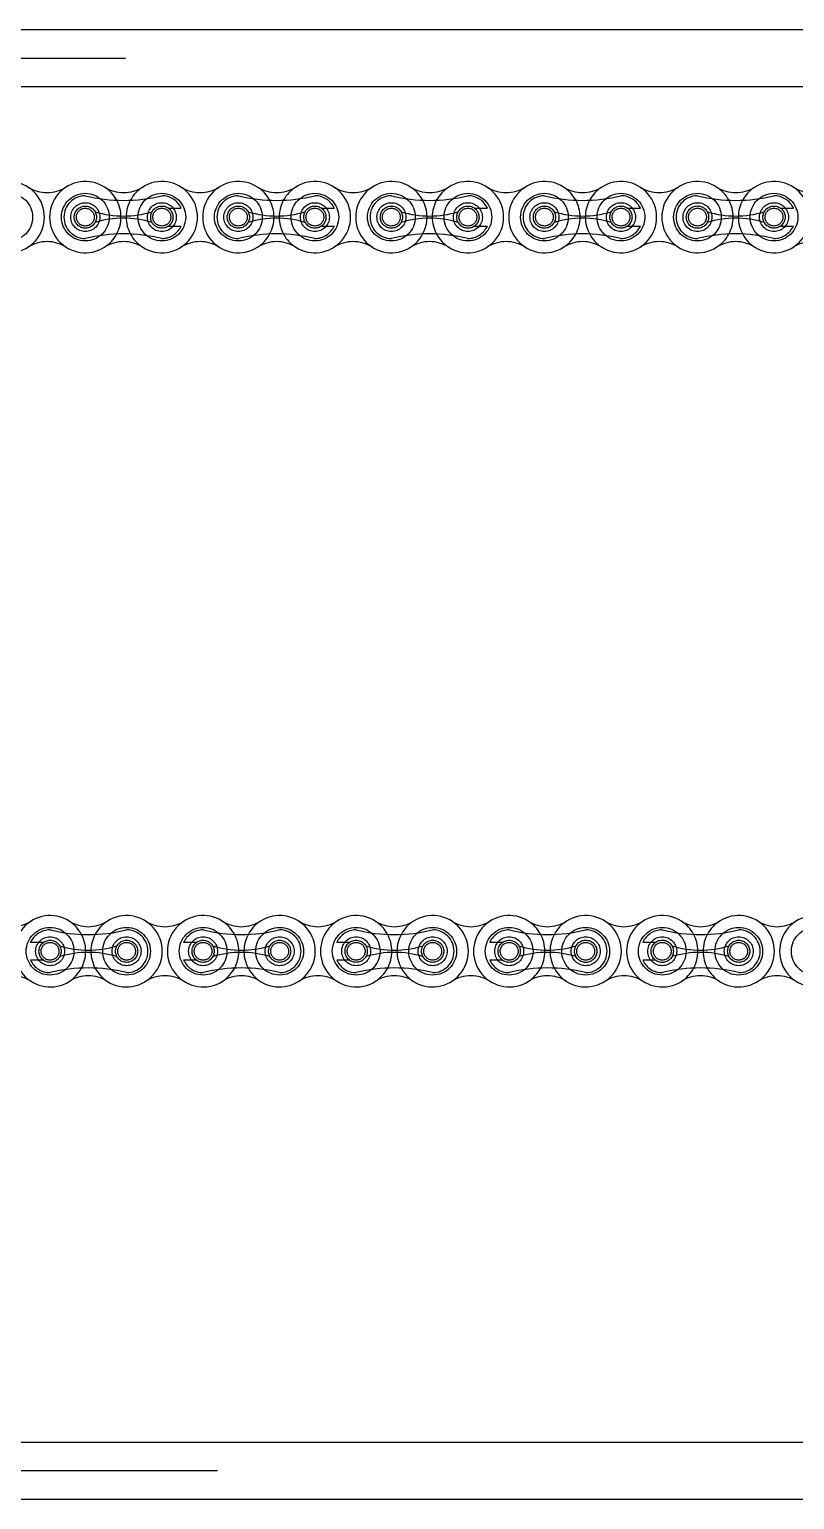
# Model space of a CAD drawing. Header units: metres. Extents: x 0 to 63075, y 0 to 44550.
# Drawn here: x 38757.5 to 38884.5, y 35804.3 to 36048.3 of the extents above; entities that cross this region are included whole.
import ezdxf

# ---------------------------------------------------------------- set-up
doc = ezdxf.new("R2010")
doc.units = ezdxf.units.M
doc.header["$LTSCALE"] = 75
doc.linetypes.add('HIDDEN2', pattern=[4.7625, 3.175, -1.5875])
for name, color, linetype in [('SDM', 7, 'Continuous'), ('SL4', 4, 'Continuous'), ('ST1', 7, 'HIDDEN2')]:
    doc.layers.add(name, color=color, linetype=linetype)

# ---------------------------------------------------------------- blocks, each defined once
blk = doc.blocks.new('A$C6e6623c1')
at = {"layer": 'SL4'}
for p, q in [((2339.74, 1725.35), (3664.71, 1725.35)), ((3664.71, 1715.82), (2339.74, 1715.82)), ((2387.24, 1490.88), (3617.21, 1490.88)), ((3617.21, 1481.35), (2387.24, 1481.35))]:
    blk.add_line(p, q, dxfattribs=at)
at = {"layer": 'ST1'}
for p, q in [((2339.74, 1720.59), (3664.71, 1720.59)), ((3664.71, 1715.82), (2339.74, 1715.82)), ((3299.38, 1695.67), (3301.51, 1695.67)), ((3324.78, 1695.67), (3326.91, 1695.67)), ((3350.18, 1695.67), (3352.31, 1695.67)), ((3375.58, 1695.67), (3377.71, 1695.67)), ((3400.98, 1695.67), (3403.11, 1695.67)), ((3299.38, 1692.71), (3301.51, 1692.71)), ((3324.78, 1692.71), (3326.91, 1692.71)), ((3350.18, 1692.71), (3352.31, 1692.71)), ((3375.58, 1692.71), (3377.71, 1692.71)), ((3400.98, 1692.71), (3403.11, 1692.71)), ((3278.62, 1573.83), (3276.5, 1573.83)), ((3304.02, 1573.83), (3301.9, 1573.83)), ((3329.42, 1573.83), (3327.3, 1573.83)), ((3354.82, 1573.83), (3352.7, 1573.83)), ((3380.22, 1573.83), (3378.1, 1573.83)), ((3278.62, 1570.88), (3276.5, 1570.88)), ((3304.02, 1570.88), (3301.9, 1570.88)), ((3329.42, 1570.88), (3327.3, 1570.88)), ((3354.82, 1570.88), (3352.7, 1570.88)), ((3380.22, 1570.88), (3378.1, 1570.88)), ((2339.74, 1490.88), (3664.71, 1490.88)), ((3664.71, 1486.11), (2339.74, 1486.11))]:
    blk.add_line(p, q, dxfattribs=at)
for centre, radius in [((3272.88, 1694.19), 3.96), ((3285.58, 1694.19), 3.96), ((3285.58, 1694.19), 2.4), ((3285.58, 1694.19), 1.84), ((3298.28, 1694.19), 3.96), ((3298.28, 1694.19), 2.4), ((3298.28, 1694.19), 1.84), ((3310.98, 1694.19), 3.96), ((3310.98, 1694.19), 2.4), ((3310.98, 1694.19), 1.84), ((3323.68, 1694.19), 3.96), ((3323.68, 1694.19), 2.4), ((3323.68, 1694.19), 1.84), ((3336.38, 1694.19), 3.96), ((3336.38, 1694.19), 2.4), ((3336.38, 1694.19), 1.84), ((3349.08, 1694.19), 3.96), ((3349.08, 1694.19), 2.4), ((3349.08, 1694.19), 1.84), ((3361.78, 1694.19), 3.96), ((3361.78, 1694.19), 2.4), ((3361.78, 1694.19), 1.84), ((3374.48, 1694.19), 3.96), ((3374.48, 1694.19), 2.4), ((3374.48, 1694.19), 1.84), ((3387.18, 1694.19), 3.96), ((3387.18, 1694.19), 2.4), ((3387.18, 1694.19), 1.85), ((3399.88, 1694.19), 3.96), ((3399.88, 1694.19), 2.4), ((3399.88, 1694.19), 1.84), ((3285.58, 1694.19), 1.48), ((3298.28, 1694.19), 1.48), ((3310.98, 1694.19), 1.48), ((3323.68, 1694.19), 1.48), ((3336.38, 1694.19), 1.48), ((3349.08, 1694.19), 1.48), ((3361.78, 1694.19), 1.48), ((3374.48, 1694.19), 1.48), ((3387.18, 1694.19), 1.48), ((3399.88, 1694.19), 1.48), ((3279.73, 1572.35), 3.96), ((3292.43, 1572.35), 3.96), ((3305.13, 1572.35), 3.96), ((3317.83, 1572.35), 3.96), ((3330.53, 1572.35), 3.96), ((3343.23, 1572.35), 3.96), ((3355.93, 1572.35), 3.96), ((3368.63, 1572.35), 3.96), ((3381.33, 1572.35), 3.96), ((3394.03, 1572.35), 3.96), ((3406.73, 1572.35), 3.96), ((3279.73, 1572.35), 2.4), ((3279.73, 1572.35), 1.84), ((3279.73, 1572.35), 1.48), ((3292.43, 1572.35), 2.4), ((3292.43, 1572.35), 1.84), ((3292.43, 1572.35), 1.48), ((3305.13, 1572.35), 2.4), ((3305.13, 1572.35), 1.84), ((3305.13, 1572.35), 1.48), ((3317.83, 1572.35), 2.4), ((3317.83, 1572.35), 1.84), ((3317.83, 1572.35), 1.48), ((3330.53, 1572.35), 2.4), ((3330.53, 1572.35), 1.84), ((3330.53, 1572.35), 1.48), ((3343.23, 1572.35), 2.4), ((3343.23, 1572.35), 1.84), ((3343.23, 1572.35), 1.48), ((3355.93, 1572.35), 2.4), ((3355.93, 1572.35), 1.84), ((3355.93, 1572.35), 1.48), ((3368.63, 1572.35), 2.4), ((3368.63, 1572.35), 1.85), ((3368.63, 1572.35), 1.48), ((3381.33, 1572.35), 2.4), ((3381.33, 1572.35), 1.85), ((3381.33, 1572.35), 1.48), ((3394.03, 1572.35), 2.4), ((3394.03, 1572.35), 1.84), ((3394.03, 1572.35), 1.48)]:
    blk.add_circle(centre, radius, dxfattribs=at)
for centre, radius, start, end in [((3272.88, 1694.19), 5.92, 237.5667, 122.4333), ((3279.23, 1704.18), 5.92, 237.5667, 302.4333), ((3285.58, 1694.19), 5.92, 57.5667, 302.4333), ((3291.93, 1704.18), 5.92, 237.5667, 302.4333), ((3285.58, 1694.19), 5.92, 302.4332, 57.5668), ((3298.28, 1694.19), 5.92, 122.4332, 237.5668), ((3298.28, 1694.19), 5.92, 237.5667, 122.4333), ((3304.63, 1704.18), 5.92, 237.5667, 302.4333), ((3310.98, 1694.19), 5.92, 57.5667, 302.4333), ((3317.33, 1704.18), 5.92, 237.5667, 302.4333), ((3310.98, 1694.19), 5.92, 302.4332, 57.5668), ((3323.68, 1694.19), 5.92, 122.4332, 237.5668), ((3323.68, 1694.19), 5.92, 237.5667, 122.4333), ((3330.03, 1704.18), 5.92, 237.5667, 302.4333), ((3336.38, 1694.19), 5.92, 57.5667, 302.4333), ((3342.73, 1704.18), 5.92, 237.5667, 302.4333), ((3336.38, 1694.19), 5.92, 302.4332, 57.5668), ((3349.08, 1694.19), 5.92, 122.4332, 237.5668), ((3349.08, 1694.19), 5.92, 237.5667, 122.4333), ((3355.43, 1704.18), 5.92, 237.5667, 302.4333), ((3361.78, 1694.19), 5.92, 57.5667, 302.4333), ((3368.13, 1704.18), 5.92, 237.5667, 302.4333), ((3361.78, 1694.19), 5.92, 302.4332, 57.5668), ((3374.48, 1694.19), 5.92, 122.4332, 237.5668), ((3374.48, 1694.19), 5.92, 237.5667, 122.4333), ((3380.83, 1704.18), 5.92, 237.5667, 302.4333), ((3387.18, 1694.19), 5.92, 57.5667, 302.4333), ((3393.53, 1704.18), 5.92, 237.5667, 302.4333), ((3387.18, 1694.19), 5.92, 302.4332, 57.5668), ((3399.88, 1694.19), 5.92, 122.4332, 237.5668), ((3399.88, 1694.19), 5.92, 237.5667, 122.4333), ((3406.23, 1704.18), 5.92, 237.5667, 302.4333), ((3285.58, 1694.19), 3.55, 90, 270), ((3291.93, 1723.29), 26.32, 256.0401, 283.9599), ((3298.28, 1694.19), 3.55, 24.5534, 90), ((3310.98, 1694.19), 3.55, 90, 270), ((3317.33, 1723.29), 26.32, 256.0401, 283.9599), ((3323.68, 1694.19), 3.55, 24.5534, 90), ((3336.38, 1694.19), 3.55, 90, 270), ((3342.73, 1723.29), 26.32, 256.0401, 283.9599), ((3349.08, 1694.19), 3.55, 24.5534, 90), ((3361.78, 1694.19), 3.55, 90, 270), ((3368.13, 1723.29), 26.32, 256.0401, 283.9599), ((3374.48, 1694.19), 3.55, 24.5534, 90), ((3387.18, 1694.19), 3.55, 90, 270), ((3393.53, 1723.29), 26.32, 256.0401, 283.9599), ((3399.88, 1694.19), 3.55, 24.5534, 90), ((3291.93, 1710.54), 16.17, 252.993, 287.007), ((3291.93, 1677.84), 16.17, 72.993, 107.007), ((3317.33, 1710.54), 16.17, 252.993, 287.007), ((3317.33, 1677.84), 16.17, 72.993, 107.007), ((3342.73, 1710.54), 16.17, 252.993, 287.007), ((3342.73, 1677.84), 16.17, 72.993, 107.007), ((3368.13, 1710.54), 16.17, 252.993, 287.007), ((3368.13, 1677.84), 16.17, 72.993, 107.007), ((3393.53, 1710.54), 16.17, 252.993, 287.007), ((3393.53, 1677.84), 16.17, 72.993, 107.007), ((3291.93, 1665.09), 26.32, 76.0401, 103.9599), ((3298.28, 1694.19), 3.55, 270, 335.4466), ((3317.33, 1665.09), 26.32, 76.0401, 103.9599), ((3323.68, 1694.19), 3.55, 270, 335.4466), ((3342.73, 1665.09), 26.32, 76.0401, 103.9599), ((3349.08, 1694.19), 3.55, 270, 335.4466), ((3368.13, 1665.09), 26.32, 76.0401, 103.9599), ((3374.48, 1694.19), 3.55, 270, 335.4466), ((3393.53, 1665.09), 26.32, 76.0401, 103.9599), ((3399.88, 1694.19), 3.55, 270, 335.4466), ((3279.23, 1684.2), 5.92, 57.5667, 122.4333), ((3291.93, 1684.2), 5.92, 57.5667, 122.4333), ((3304.63, 1684.2), 5.92, 57.5667, 122.4333), ((3317.33, 1684.2), 5.92, 57.5667, 122.4333), ((3330.03, 1684.2), 5.92, 57.5667, 122.4333), ((3342.73, 1684.2), 5.92, 57.5667, 122.4333), ((3355.43, 1684.2), 5.92, 57.5667, 122.4333), ((3368.13, 1684.2), 5.92, 57.5667, 122.4333), ((3380.83, 1684.2), 5.92, 57.5667, 122.4333), ((3393.53, 1684.2), 5.92, 57.5667, 122.4333), ((3406.23, 1684.2), 5.92, 57.5667, 122.4333), ((3273.38, 1582.35), 5.92, 237.5667, 302.4333), ((3279.73, 1572.35), 5.92, 57.5667, 302.4333), ((3286.08, 1582.35), 5.92, 237.5667, 302.4333), ((3279.73, 1572.35), 5.92, 302.4332, 57.5668), ((3292.43, 1572.35), 5.92, 122.4332, 237.5668), ((3292.43, 1572.35), 5.92, 237.5667, 122.4333), ((3298.78, 1582.35), 5.92, 237.5667, 302.4333), ((3305.13, 1572.35), 5.92, 57.5667, 302.4333), ((3311.48, 1582.35), 5.92, 237.5667, 302.4333), ((3305.13, 1572.35), 5.92, 302.4332, 57.5668), ((3317.83, 1572.35), 5.92, 122.4332, 237.5668), ((3317.83, 1572.35), 5.92, 237.5667, 122.4333), ((3324.18, 1582.35), 5.92, 237.5667, 302.4333), ((3330.53, 1572.35), 5.92, 57.5667, 302.4333), ((3336.88, 1582.35), 5.92, 237.5667, 302.4333), ((3330.53, 1572.35), 5.92, 302.4332, 57.5668), ((3343.23, 1572.35), 5.92, 122.4332, 237.5668), ((3343.23, 1572.35), 5.92, 237.5667, 122.4333), ((3349.58, 1582.35), 5.92, 237.5667, 302.4333), ((3355.93, 1572.35), 5.92, 57.5667, 302.4333), ((3362.28, 1582.35), 5.92, 237.5667, 302.4333), ((3355.93, 1572.35), 5.92, 302.4332, 57.5668), ((3368.63, 1572.35), 5.92, 122.4332, 237.5668), ((3368.63, 1572.35), 5.92, 237.5667, 122.4333), ((3374.98, 1582.35), 5.92, 237.5667, 302.4333), ((3381.33, 1572.35), 5.92, 57.5667, 302.4333), ((3387.68, 1582.35), 5.92, 237.5667, 302.4333), ((3381.33, 1572.35), 5.92, 302.4332, 57.5668), ((3394.03, 1572.35), 5.92, 122.4332, 237.5668), ((3394.03, 1572.35), 5.92, 237.5667, 122.4333), ((3400.38, 1582.35), 5.92, 237.5667, 302.4333), ((3406.73, 1572.35), 5.92, 57.5667, 302.4333), ((3279.73, 1572.35), 3.55, 90, 155.4466), ((3286.08, 1601.45), 26.32, 256.0401, 283.9599), ((3292.43, 1572.35), 3.55, 270, 90), ((3305.13, 1572.35), 3.55, 90, 155.4466), ((3311.48, 1601.45), 26.32, 256.0401, 283.9599), ((3317.83, 1572.35), 3.55, 270, 90), ((3330.53, 1572.35), 3.55, 90, 155.4466), ((3336.88, 1601.45), 26.32, 256.0401, 283.9599), ((3343.23, 1572.35), 3.55, 270, 90), ((3355.93, 1572.35), 3.55, 90, 155.4466), ((3362.28, 1601.45), 26.32, 256.0401, 283.9599), ((3368.63, 1572.35), 3.55, 270, 90), ((3381.33, 1572.35), 3.55, 90, 155.4466), ((3387.68, 1601.45), 26.32, 256.0401, 283.9599), ((3394.03, 1572.35), 3.55, 270, 90), ((3286.08, 1588.71), 16.17, 252.993, 287.007), ((3286.08, 1556), 16.17, 72.993, 107.007), ((3311.48, 1588.71), 16.17, 252.993, 287.007), ((3311.48, 1556), 16.17, 72.993, 107.007), ((3336.88, 1588.71), 16.17, 252.993, 287.007), ((3336.88, 1556), 16.17, 72.993, 107.007), ((3362.28, 1588.71), 16.17, 252.993, 287.007), ((3362.28, 1556), 16.17, 72.993, 107.007), ((3387.68, 1588.71), 16.17, 252.993, 287.007), ((3387.68, 1556), 16.17, 72.993, 107.007), ((3279.73, 1572.35), 3.55, 204.5534, 270), ((3286.08, 1543.26), 26.32, 76.0401, 103.9599), ((3305.13, 1572.35), 3.55, 204.5534, 270), ((3311.48, 1543.26), 26.32, 76.0401, 103.9599), ((3330.53, 1572.35), 3.55, 204.5534, 270), ((3336.88, 1543.26), 26.32, 76.0401, 103.9599), ((3355.93, 1572.35), 3.55, 204.5534, 270), ((3362.28, 1543.26), 26.32, 76.0401, 103.9599), ((3381.33, 1572.35), 3.55, 204.5534, 270), ((3387.68, 1543.26), 26.32, 76.0401, 103.9599), ((3273.38, 1562.36), 5.92, 57.5667, 122.4333), ((3286.08, 1562.36), 5.92, 57.5667, 122.4333), ((3298.78, 1562.36), 5.92, 57.5667, 122.4333), ((3311.48, 1562.36), 5.92, 57.5667, 122.4333), ((3324.18, 1562.36), 5.92, 57.5667, 122.4333), ((3336.88, 1562.36), 5.92, 57.5667, 122.4333), ((3349.58, 1562.36), 5.92, 57.5667, 122.4333), ((3362.28, 1562.36), 5.92, 57.5667, 122.4333), ((3374.98, 1562.36), 5.92, 57.5667, 122.4333), ((3387.68, 1562.36), 5.92, 57.5667, 122.4333), ((3400.38, 1562.36), 5.92, 57.5667, 122.4333)]:
    blk.add_arc(centre, radius, start, end, dxfattribs=at)

msp = doc.modelspace()

# ---------------------------------------------------------------- block references
at = {"layer": 'SDM'}
msp.add_blockref('A$C6e6623c1', (35481.24, 34322.92), dxfattribs=at)

doc.saveas('drawing.dxf')
